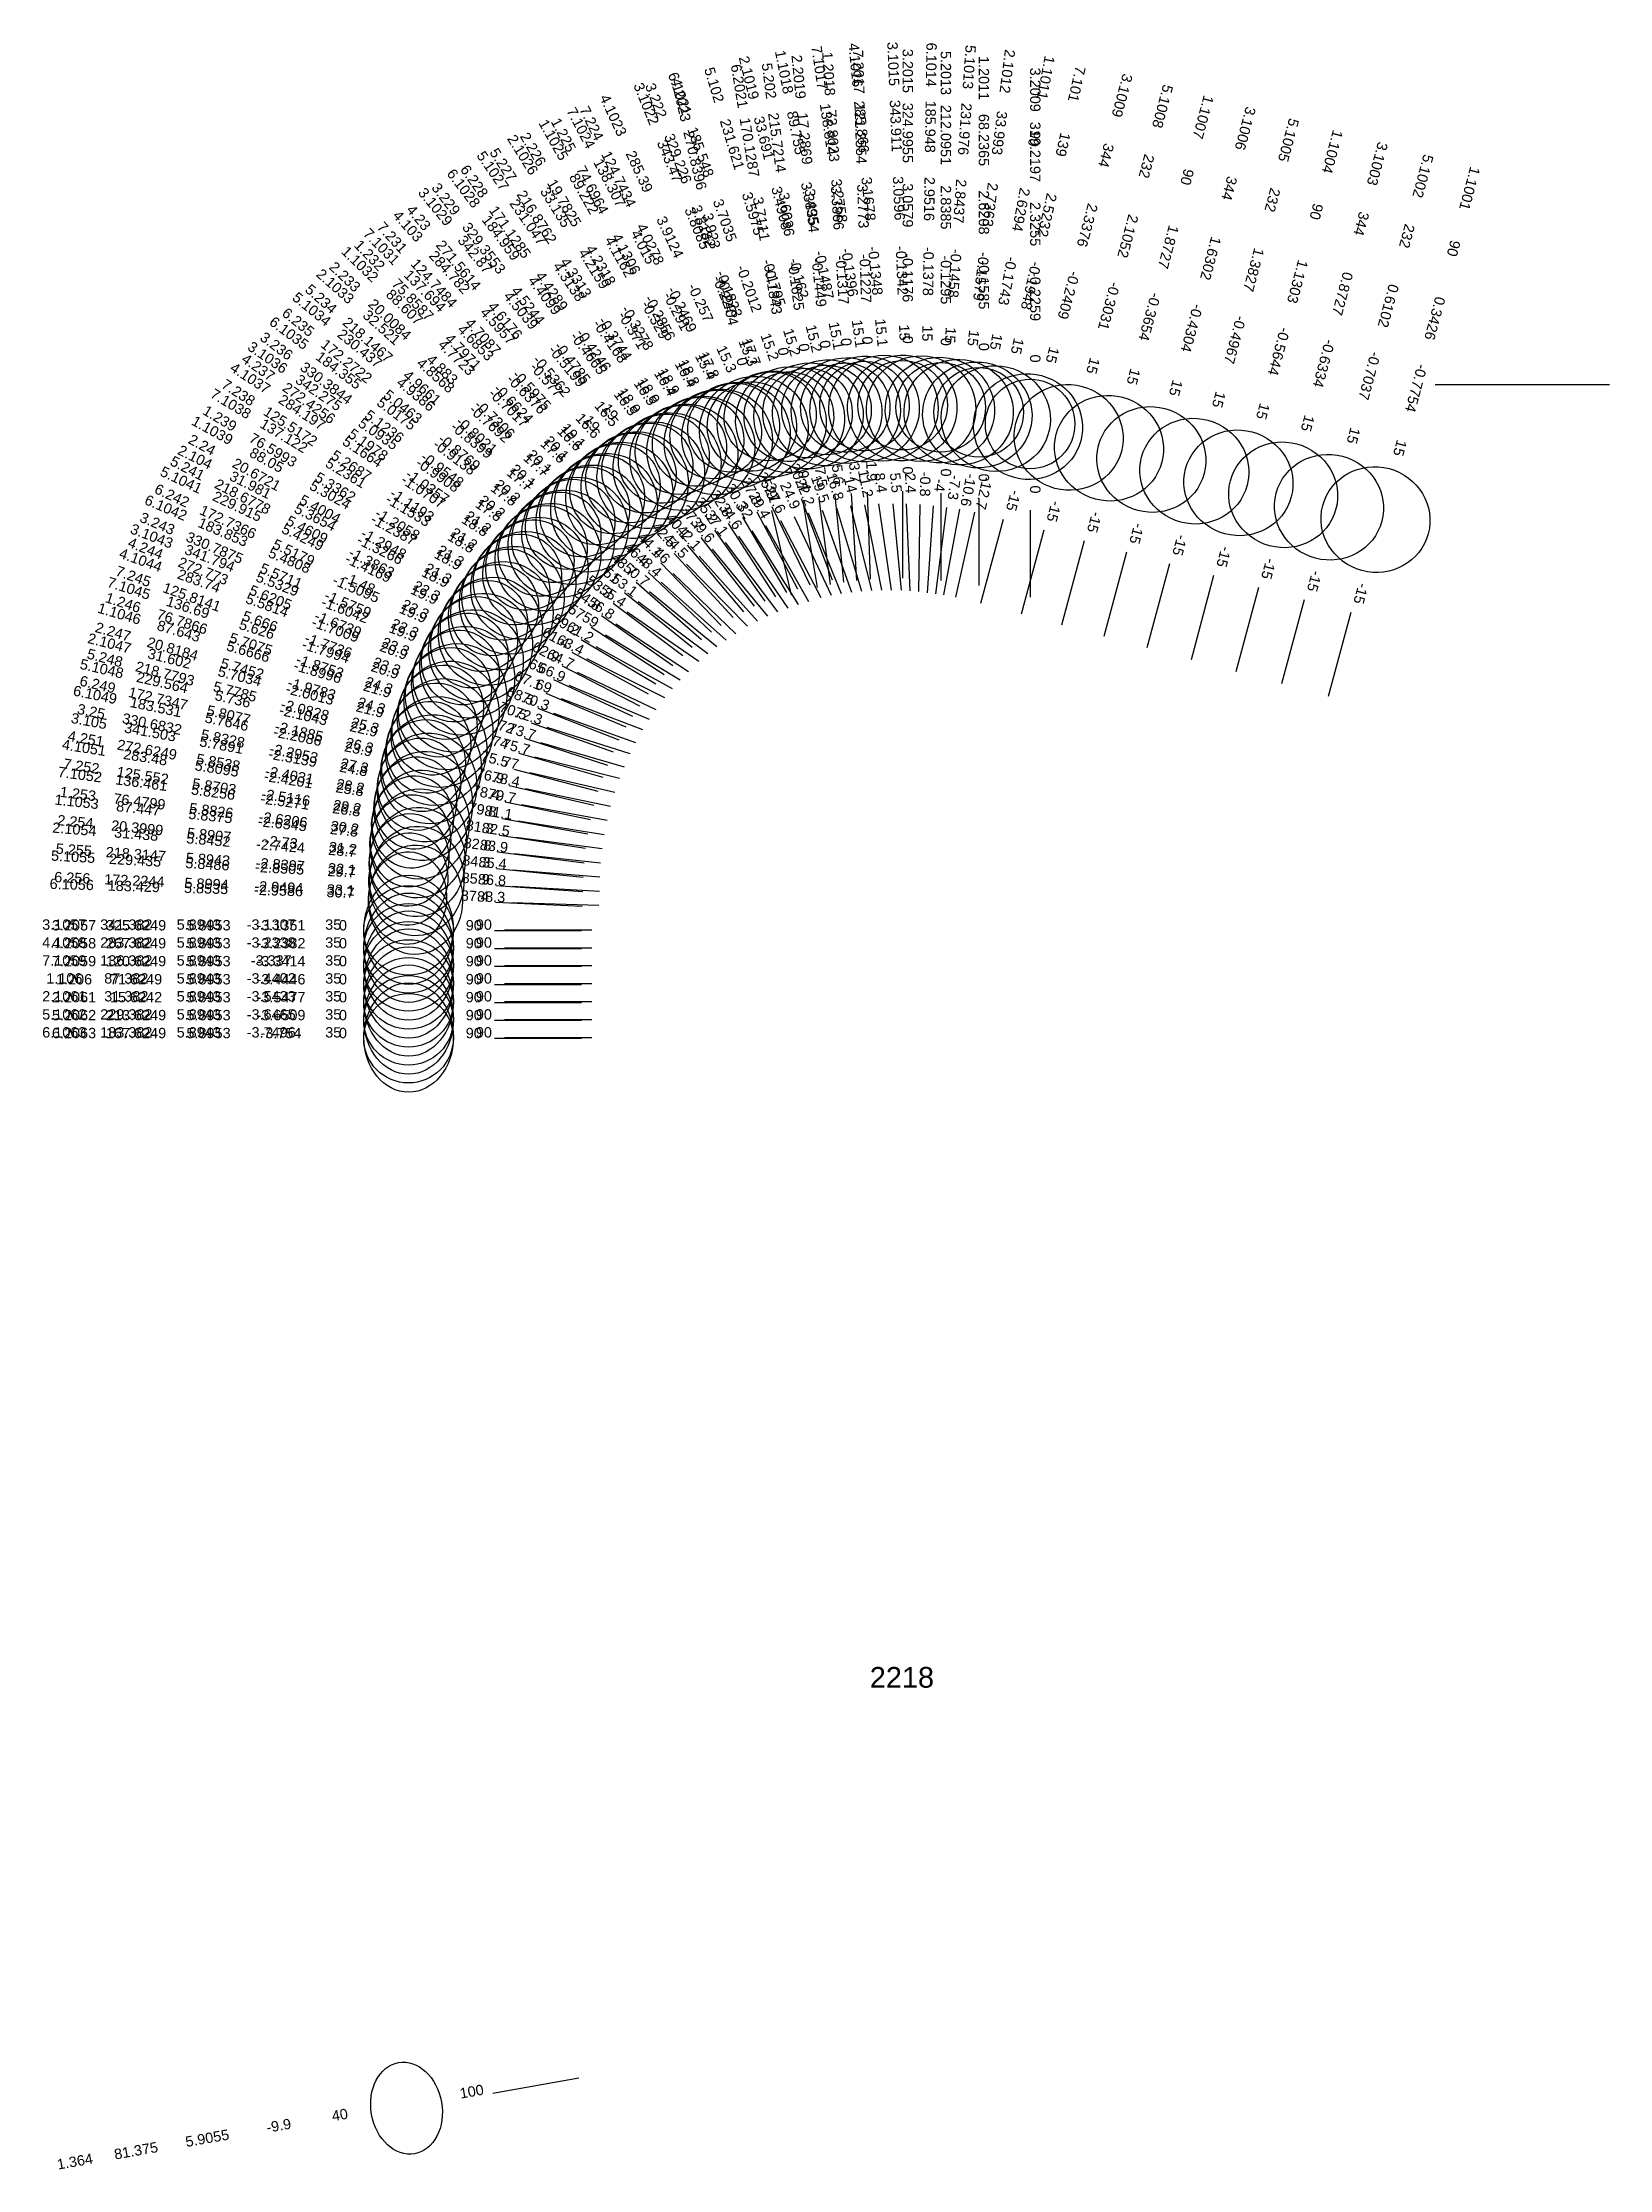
# Model space of a CAD drawing. Header units: inches. Extents: x 28 to 37, y 7.7 to 20.
import ezdxf
from ezdxf.enums import TextEntityAlignment as Align

# ---------------------------------------------------------------- set-up
doc = ezdxf.new("R2010")
doc.units = ezdxf.units.IN
doc.header["$MEASUREMENT"] = 0
for name, color, linetype, true_color in [('Blade_1', 30, 'Continuous', 0xff7f00), ('Blade_2', 7, 'Continuous', 0xcccc00), ('Blade_3', 7, 'Continuous', 0x00cc00), ('Blade_4', 7, 'Continuous', 0x00cccc), ('Blade_5', 7, 'Continuous', 0x0066cc), ('Blade_6', 190, 'Continuous', 0x7f00ff), ('Blade_7', 7, 'Continuous', 0xcc00cc)]:
    doc.layers.add(name, color=color, linetype=linetype, true_color=true_color)
doc.styles.get("Standard").update_dxf_attribs({"font": 'arial.ttf'})

msp = doc.modelspace()

# ---------------------------------------------------------------- linework, layer by layer
msp.add_line((36, 18), (37, 18))
at = {"layer": 'Blade_1'}
for p, q in [((32.646, 17.375), (32.678, 16.876)), ((32.105, 17.269), (32.338, 16.827)), ((32.724, 17.31), (32.821, 16.82)), ((33.269, 17.284), (33.177, 16.792)), ((33.379, 17.347), (33.379, 16.847)), ((32.155, 17.191), (32.401, 16.755)), ((33.985, 17.102), (33.855, 16.619)), ((31.553, 16.976), (31.901, 16.617)), ((31.624, 16.915), (31.984, 16.568)), ((34.727, 16.903), (34.598, 16.42)), ((35.515, 16.692), (35.385, 16.209)), ((31.096, 16.537), (31.526, 16.281)), ((31.181, 16.496), (31.619, 16.255)), ((30.771, 15.969), (31.247, 15.815)), ((30.863, 15.945), (31.343, 15.805)), ((30.617, 15.317), (31.113, 15.254)), ((30.711, 15.307), (31.208, 15.254)), ((30.599, 14.555), (31.099, 14.555)), ((30.657, 14.56), (31.157, 14.56)), ((30.59, 8.187), (31.083, 8.274))]:
    msp.add_line(p, q, dxfattribs=at)
for centre, major_axis, ratio in [((32.616, 17.851), (0.308, 0.061), 0.965373), ((32.613, 17.868), (0.256, 0.017), 1), ((33.371, 17.826), (0.309, -0.058), 0.965926), ((33.379, 17.841), (0.257, 0), 1), ((31.884, 17.671), (0.273, 0.154), 0.959451), ((31.869, 17.714), (0.235, 0.124), 0.946538), ((34.127, 17.635), (0.303, -0.081), 0.965926), ((34.87, 17.436), (0.303, -0.081), 0.965926), ((31.228, 17.298), (0.218, 0.226), 0.952956), ((31.203, 17.338), (0.191, 0.185), 0.939341), ((35.657, 17.225), (0.303, -0.081), 0.965926), ((30.698, 16.761), (0.151, 0.275), 0.946236), ((30.664, 16.794), (0.136, 0.229), 0.931925), ((30.333, 16.1), (0.088, 0.301), 0.927728), ((30.292, 16.125), (0.082, 0.253), 0.911311), ((30.162, 15.365), (0.033, 0.312), 0.884889), ((30.117, 15.379), (0.033, 0.264), 0.86438), ((30.106, 14.56), (0, 0.314), 0.819152), ((30.105, 14.555), (0, 0.257), 1), ((30.094, 8.1), (-0.046, 0.262), 0.766045)]:
    msp.add_ellipse(centre, major_axis=major_axis, ratio=ratio, dxfattribs=at)
at = {"layer": 'Blade_2'}
for p, q in [((32.553, 17.363), (32.602, 16.865)), ((32.022, 17.238), (32.275, 16.806)), ((32.643, 17.303), (32.764, 16.818)), ((33.194, 17.295), (33.13, 16.799)), ((32.076, 17.161), (32.342, 16.737)), ((31.482, 16.922), (31.844, 16.578)), ((31.556, 16.865), (31.929, 16.533)), ((31.042, 16.464), (31.481, 16.225)), ((31.128, 16.427), (31.575, 16.203)), ((30.739, 15.883), (31.22, 15.746)), ((30.831, 15.863), (31.316, 15.739)), ((30.61, 15.22), (31.108, 15.171)), ((30.704, 15.213), (31.203, 15.173)), ((30.599, 14.452), (31.099, 14.452)), ((30.657, 14.457), (31.157, 14.457))]:
    msp.add_line(p, q, dxfattribs=at)
for centre, major_axis, ratio in [((32.509, 17.838), (0.305, 0.076), 0.965224), ((32.505, 17.855), (0.256, 0.025), 1), ((33.264, 17.842), (0.311, -0.04), 0.965911), ((31.784, 17.629), (0.266, 0.166), 0.959239), ((31.768, 17.672), (0.23, 0.134), 0.946328), ((31.143, 17.231), (0.208, 0.235), 0.952732), ((31.117, 17.269), (0.183, 0.193), 0.93912), ((30.635, 16.673), (0.14, 0.281), 0.946046), ((30.6, 16.705), (0.127, 0.234), 0.931737), ((30.297, 15.999), (0.077, 0.304), 0.927611), ((30.255, 16.022), (0.073, 0.256), 0.911196), ((30.155, 15.258), (0.025, 0.313), 0.876862), ((30.109, 15.27), (0.026, 0.265), 0.85569), ((30.106, 14.457), (0, 0.314), 0.819152), ((30.105, 14.452), (0, 0.257), 1)]:
    msp.add_ellipse(centre, major_axis=major_axis, ratio=ratio, dxfattribs=at)
at = {"layer": 'Blade_3'}
for p, q in [((32.942, 17.388), (32.942, 16.888)), ((32.36, 17.347), (32.537, 16.879)), ((32.4, 17.263), (32.59, 16.8)), ((32.963, 17.315), (32.984, 16.815)), ((33.52, 17.226), (33.39, 16.743)), ((33.674, 17.28), (33.674, 16.78)), ((31.783, 17.123), (32.089, 16.727)), ((31.848, 17.055), (32.166, 16.67)), ((34.227, 17.037), (34.098, 16.554)), ((31.28, 16.744), (31.681, 16.445)), ((34.985, 16.834), (34.855, 16.351)), ((31.36, 16.696), (31.772, 16.412)), ((30.893, 16.228), (31.353, 16.034)), ((30.982, 16.198), (31.449, 16.02)), ((30.66, 15.603), (31.15, 15.502)), ((30.754, 15.588), (31.245, 15.498)), ((30.599, 14.865), (31.099, 14.865)), ((30.657, 14.869), (31.157, 14.869))]:
    msp.add_line(p, q, dxfattribs=at)
for centre, major_axis, ratio in [((32.191, 17.773), (0.291, 0.119), 0.964708), ((32.182, 17.818), (0.249, 0.094), 0.952514), ((32.94, 17.866), (0.314, 0.013), 0.965727), ((32.942, 17.882), (0.257, 0), 1), ((33.662, 17.759), (0.303, -0.081), 0.965926), ((33.674, 17.774), (0.257, 0), 1), ((34.37, 17.57), (0.303, -0.081), 0.965926), ((31.496, 17.48), (0.242, 0.2), 0.958576), ((31.476, 17.521), (0.211, 0.163), 0.945674), ((35.127, 17.367), (0.303, -0.081), 0.965926), ((30.906, 17.009), (0.178, 0.258), 0.952075), ((30.876, 17.045), (0.159, 0.213), 0.938472), ((30.467, 16.396), (0.112, 0.293), 0.94002), ((30.429, 16.424), (0.104, 0.245), 0.925007), ((30.211, 15.686), (0.056, 0.309), 0.907431), ((30.167, 15.705), (0.054, 0.261), 0.888944), ((30.106, 14.869), (0, 0.314), 0.819152), ((30.105, 14.865), (0, 0.257), 1)]:
    msp.add_ellipse(centre, major_axis=major_axis, ratio=ratio, dxfattribs=at)
at = {"layer": 'Blade_4'}
for p, q in [((32.189, 17.278), (32.303, 16.791)), ((32.32, 17.243), (32.531, 16.79)), ((32.885, 17.316), (32.933, 16.819)), ((31.706, 17.078), (32.028, 16.696)), ((31.774, 17.014), (32.109, 16.642)), ((31.214, 16.674), (31.622, 16.386)), ((31.295, 16.627), (31.713, 16.353)), ((30.848, 16.142), (31.313, 15.959)), ((30.938, 16.113), (31.409, 15.945)), ((30.642, 15.508), (31.134, 15.42)), ((30.735, 15.495), (31.229, 15.417)), ((30.599, 14.762), (31.099, 14.762)), ((30.657, 14.766), (31.157, 14.766))]:
    msp.add_line(p, q, dxfattribs=at)
for centre, major_axis, ratio in [((32.088, 17.743), (0.285, 0.132), 0.964515), ((32.832, 17.865), (0.313, 0.03), 0.965625), ((32.077, 17.76), (0.25, 0.058), 1), ((31.404, 17.423), (0.233, 0.21), 0.95835), ((31.382, 17.464), (0.204, 0.171), 0.945451), ((30.834, 16.929), (0.172, 0.263), 0.94664), ((30.802, 16.964), (0.153, 0.217), 0.932322), ((30.419, 16.299), (0.106, 0.296), 0.934075), ((30.379, 16.326), (0.097, 0.248), 0.918357), ((30.19, 15.58), (0.049, 0.31), 0.900175), ((30.146, 15.597), (0.047, 0.262), 0.881009), ((30.106, 14.766), (0, 0.314), 0.819152), ((30.105, 14.762), (0, 0.257), 1)]:
    msp.add_ellipse(centre, major_axis=major_axis, ratio=ratio, dxfattribs=at)
at = {"layer": 'Blade_5'}
for p, q in [((33.161, 17.376), (33.161, 16.876)), ((32.461, 17.347), (32.526, 16.852)), ((32.562, 17.292), (32.706, 16.814)), ((33.117, 17.304), (33.082, 16.805)), ((31.941, 17.202), (32.212, 16.782)), ((31.999, 17.129), (32.283, 16.717)), ((33.752, 17.164), (33.623, 16.681)), ((31.412, 16.866), (31.788, 16.536)), ((34.475, 16.971), (34.345, 16.488)), ((31.488, 16.811), (31.876, 16.495)), ((35.247, 16.764), (35.118, 16.281)), ((30.987, 16.384), (31.432, 16.156)), ((31.074, 16.348), (31.526, 16.134)), ((30.709, 15.791), (31.193, 15.665)), ((30.801, 15.772), (31.289, 15.659)), ((30.608, 15.124), (31.107, 15.088)), ((30.702, 15.119), (31.201, 15.091)), ((30.599, 14.349), (31.099, 14.349)), ((30.657, 14.353), (31.157, 14.353))]:
    msp.add_line(p, q, dxfattribs=at)
for centre, major_axis, ratio in [((32.402, 17.82), (0.301, 0.091), 0.965063), ((32.396, 17.837), (0.255, 0.034), 1), ((33.156, 17.854), (0.313, -0.022), 0.965872), ((33.161, 17.87), (0.257, 0), 1), ((33.895, 17.697), (0.303, -0.081), 0.965926), ((31.686, 17.583), (0.259, 0.178), 0.959022), ((31.669, 17.626), (0.224, 0.144), 0.946114), ((34.617, 17.503), (0.303, -0.081), 0.965926), ((35.39, 17.296), (0.303, -0.081), 0.965926), ((31.061, 17.16), (0.199, 0.243), 0.95251), ((31.034, 17.198), (0.175, 0.2), 0.938901), ((30.575, 16.583), (0.134, 0.284), 0.940356), ((30.539, 16.614), (0.121, 0.237), 0.925338), ((30.264, 15.896), (0.071, 0.306), 0.92115), ((30.221, 15.917), (0.067, 0.257), 0.90404), ((30.151, 15.149), (0.017, 0.314), 0.868581), ((30.106, 15.16), (0.019, 0.265), 0.846753), ((30.106, 14.353), (0, 0.314), 0.819152), ((30.105, 14.349), (0, 0.257), 1)]:
    msp.add_ellipse(centre, major_axis=major_axis, ratio=ratio, dxfattribs=at)
at = {"layer": 'Blade_6'}
for p, q in [((32.369, 17.328), (32.451, 16.834)), ((32.481, 17.279), (32.648, 16.808)), ((33.04, 17.311), (33.033, 16.811)), ((31.862, 17.164), (32.15, 16.756)), ((31.923, 17.094), (32.224, 16.695)), ((31.345, 16.806), (31.734, 16.492)), ((31.423, 16.755), (31.823, 16.455)), ((30.938, 16.307), (31.391, 16.096)), ((31.026, 16.274), (31.486, 16.078)), ((30.683, 15.697), (31.17, 15.584)), ((30.776, 15.68), (31.265, 15.579)), ((30.604, 15.028), (31.103, 15.005)), ((30.698, 15.025), (31.198, 15.01)), ((30.599, 14.246), (31.099, 14.246)), ((30.657, 14.25), (31.157, 14.25))]:
    msp.add_line(p, q, dxfattribs=at)
for centre, major_axis, ratio in [((32.296, 17.799), (0.296, 0.105), 0.964891), ((32.289, 17.816), (0.254, 0.042), 1), ((33.048, 17.862), (0.314, -0.005), 0.96581), ((31.59, 17.533), (0.251, 0.189), 0.9588), ((31.571, 17.575), (0.217, 0.153), 0.945896), ((30.982, 17.086), (0.189, 0.251), 0.95229), ((30.954, 17.123), (0.167, 0.207), 0.938684), ((30.519, 16.49), (0.123, 0.289), 0.940183), ((30.482, 16.52), (0.112, 0.241), 0.925167), ((30.235, 15.791), (0.063, 0.308), 0.914423), ((30.192, 15.812), (0.06, 0.259), 0.896622), ((30.146, 15.041), (0.009, 0.314), 0.860031), ((30.101, 15.051), (0.012, 0.266), 0.837554), ((30.106, 14.25), (0, 0.314), 0.819152), ((30.105, 14.246), (0, 0.257), 1)]:
    msp.add_ellipse(centre, major_axis=major_axis, ratio=ratio, dxfattribs=at)
at = {"layer": 'Blade_7'}
for p, q in [((32.739, 17.383), (32.755, 16.883)), ((32.192, 17.3), (32.41, 16.85)), ((32.804, 17.315), (32.877, 16.82)), ((33.355, 17.267), (33.245, 16.78)), ((32.24, 17.22), (32.472, 16.777)), ((31.631, 17.031), (31.969, 16.662)), ((31.701, 16.969), (32.052, 16.613)), ((31.154, 16.607), (31.573, 16.335)), ((31.237, 16.563), (31.665, 16.305)), ((30.809, 16.058), (31.28, 15.891)), ((30.899, 16.033), (31.376, 15.881)), ((30.627, 15.412), (31.122, 15.337)), ((30.721, 15.401), (31.217, 15.336)), ((30.657, 14.663), (31.157, 14.663)), ((30.599, 14.659), (31.099, 14.659))]:
    msp.add_line(p, q, dxfattribs=at)
for centre, major_axis, ratio in [((32.724, 17.86), (0.311, 0.046), 0.965507), ((32.723, 17.877), (0.257, 0.008), 1), ((33.477, 17.805), (0.306, -0.069), 0.965926), ((31.985, 17.709), (0.278, 0.145), 0.964314), ((31.972, 17.753), (0.239, 0.116), 0.952126), ((31.315, 17.362), (0.224, 0.22), 0.958124), ((31.291, 17.402), (0.196, 0.18), 0.945228), ((30.764, 16.847), (0.162, 0.269), 0.946435), ((30.731, 16.881), (0.145, 0.223), 0.93212), ((30.374, 16.201), (0.095, 0.299), 0.933933), ((30.334, 16.226), (0.089, 0.251), 0.918217), ((30.174, 15.473), (0.041, 0.311), 0.892661), ((30.13, 15.488), (0.04, 0.263), 0.872821), ((30.106, 14.663), (0, 0.314), 0.819152), ((30.105, 14.659), (0, 0.257), 1)]:
    msp.add_ellipse(centre, major_axis=major_axis, ratio=ratio, dxfattribs=at)

# ---------------------------------------------------------------- texts
msp.add_text('2218', height=0.1187).set_placement((32.938, 10.575), align=Align.MIDDLE_CENTER)
at = {"layer": 'Blade_1'}
for s, rotation, p in [('1.1018', 281.2023, (32.233, 19.79)), ('1.2018', 273.75, (32.488, 19.784)), ('1.2011', 270, (33.379, 19.761)), ('1.1011', 259.375, (33.735, 19.768)), ('89.755', 281.2023, (32.302, 19.441)), ('72.8023', 273.75, (32.511, 19.428)), ('68.2365', 270, (33.379, 19.405)), ('1.1007', 255, (34.639, 19.544)), ('1.1025', 299.4499, (30.912, 19.392)), ('1.225', 297.8422, (30.969, 19.42)), ('90', 259.375, (33.669, 19.418)), ('1.1004', 255, (35.381, 19.345)), ('89.222', 299.4499, (31.087, 19.082)), ('74.6964', 297.8422, (31.135, 19.105)), ('90', 255, (34.547, 19.2)), ('1.1001', 255, (36.169, 19.134)), ('3.3835', 281.2023, (32.382, 19.033)), ('3.3866', 273.75, (32.538, 19.013)), ('2.6208', 270, (33.379, 18.989)), ('2.6294', 259.375, (33.593, 19.01)), ('90', 255, (35.289, 19.001)), ('1.232', 314.109, (29.861, 18.722)), ('4.1162', 299.4499, (31.292, 18.72)), ('4.1306', 297.8422, (31.329, 18.737)), ('1.8727', 255, (34.439, 18.798)), ('90', 255, (36.077, 18.79)), ('1.1032', 316.0119, (29.806, 18.671)), ('-0.1487', 281.2023, (32.463, 18.625)), ('-0.1317', 273.75, (32.566, 18.599)), ('-0.1585', 270, (33.379, 18.573)), ('-0.1743', 259.375, (33.516, 18.601)), ('1.1303', 255, (35.181, 18.599)), ('75.8587', 314.109, (30.109, 18.467)), ('88.607', 316.0119, (30.062, 18.424)), ('-0.329', 299.4499, (31.496, 18.358)), ('-0.2856', 297.8422, (31.523, 18.37)), ('-0.3654', 255, (34.332, 18.397)), ('0.3426', 255, (35.969, 18.388)), ('15.1', 281.2023, (32.532, 18.276)), ('4.7723', 316.0119, (30.361, 18.135)), ('4.7971', 314.109, (30.398, 18.168)), ('0', 273.75, (32.589, 18.243)), ('0', 270, (33.379, 18.217)), ('15', 259.375, (33.45, 18.251)), ('-0.5644', 255, (35.074, 18.198)), ('16.4', 299.4499, (31.671, 18.048)), ('18.8', 297.8422, (31.69, 18.055)), ('15', 255, (34.239, 18.053)), ('-0.7754', 255, (35.862, 17.987)), ('-0.7017', 316.0119, (30.66, 17.846)), ('-0.6624', 314.109, (30.687, 17.87)), ('1.239', 329.2274, (29.007, 17.781)), ('15', 255, (34.982, 17.854)), ('1.1039', 331.2405, (28.965, 17.712)), ('76.5993', 329.2274, (29.313, 17.599)), ('88.05', 331.2405, (29.277, 17.541)), ('17.6', 316.0119, (30.916, 17.599)), ('20.1', 314.109, (30.935, 17.614)), ('15', 255, (35.769, 17.643)), ('5.3362', 329.2274, (29.67, 17.386)), ('3.7', 273.75, (32.638, 17.493)), ('11.2', 281.2023, (32.701, 17.427)), ('-10.6', 259.375, (33.291, 17.4)), ('0', 270, (33.379, 17.466)), ('5.3024', 331.2405, (29.642, 17.341)), ('27.8', 297.8422, (32.049, 17.374)), ('29.4', 299.4499, (32.097, 17.294)), ('-1.2387', 331.2405, (30.006, 17.141)), ('-1.2058', 329.2274, (30.027, 17.173)), ('-15', 255, (34.015, 17.217)), ('44.1', 314.109, (31.471, 17.061)), ('18.9', 331.2405, (30.318, 16.97)), ('21.3', 329.2274, (30.333, 16.991)), ('46', 316.0119, (31.539, 16.998)), ('-15', 255, (34.758, 17.018)), ('1.1046', 343.6788, (28.437, 16.656)), ('1.246', 342.006, (28.458, 16.72)), ('-15', 255, (35.545, 16.807)), ('87.643', 343.6788, (28.778, 16.556)), ('76.7866', 342.006, (28.797, 16.61)), ('59.2', 329.2274, (30.994, 16.597)), ('61.2', 331.2405, (31.077, 16.553)), ('5.6666', 343.6788, (29.177, 16.439)), ('5.7075', 342.006, (29.192, 16.482)), ('-1.8996', 343.6788, (29.576, 16.322)), ('-1.8753', 342.006, (29.588, 16.354)), ('21.9', 343.6788, (29.918, 16.222)), ('24.3', 342.006, (29.927, 16.244)), ('72', 342.006, (30.658, 16.006)), ('73.7', 343.6788, (30.749, 15.979)), ('1.1053', 353.9251, (28.197, 15.575)), ('1.253', 352.8328, (28.204, 15.62)), ('76.4799', 352.8328, (28.557, 15.576)), ('87.447', 353.9251, (28.551, 15.537)), ('5.8375', 353.9251, (28.965, 15.493)), ('5.8826', 352.8328, (28.97, 15.524)), ('-2.6345', 353.9251, (29.378, 15.449)), ('-2.6206', 352.8328, (29.382, 15.472)), ('27.8', 353.9251, (29.732, 15.411)), ('30.2', 352.8328, (29.736, 15.427)), ('82.8', 352.8328, (30.499, 15.331)), ('83.9', 353.9251, (30.593, 15.32)), ('1.106', 360, (28.129, 14.56)), ('1.206', 360, (28.185, 14.555)), ('87.382', 360, (28.485, 14.56)), ('71.6249', 360, (28.541, 14.555)), ('5.8943', 360, (28.901, 14.56)), ('5.8953', 360, (28.957, 14.555)), ('-3.4402', 360, (29.317, 14.56)), ('-3.4446', 360, (29.373, 14.555)), ('35', 360, (29.673, 14.56)), ('0', 360, (29.729, 14.555)), ('90', 360, (30.48, 14.555)), ('90', 360, (30.538, 14.56)), ('100', 10, (30.473, 8.167)), ('40', 10, (29.716, 8.033)), ('5.9055', 10, (28.955, 7.899)), ('-9.9', 10, (29.365, 7.971)), ('1.364', 10, (28.195, 7.765)), ('81.375', 10, (28.546, 7.827))]:
    msp.add_text(s, height=0.0594, rotation=rotation, dxfattribs=at).set_placement(p, align=Align.CENTER)
at = {"layer": 'Blade_2'}
for s, rotation, p in [('2.1012', 262.713, (33.514, 19.803)), ('2.1019', 284.0121, (32.031, 19.756)), ('2.2019', 275.63, (32.316, 19.765)), ('17.2869', 275.63, (32.351, 19.411)), ('33.993', 262.713, (33.469, 19.449)), ('2.1026', 302.0155, (30.736, 19.305)), ('2.226', 300.3239, (30.795, 19.337)), ('33.691', 284.0121, (32.117, 19.41)), ('33.135', 302.0155, (30.925, 19.003)), ('19.7825', 300.3239, (30.974, 19.029)), ('3.4908', 284.0121, (32.218, 19.007)), ('3.4954', 275.63, (32.392, 18.997)), ('2.7363', 262.713, (33.416, 19.037)), ('2.233', 316.4365, (29.72, 18.598)), ('4.2159', 302.0155, (31.145, 18.65)), ('4.2318', 300.3239, (31.184, 18.671)), ('-0.162', 284.0121, (32.318, 18.604)), ('-0.1449', 275.63, (32.433, 18.584)), ('-0.1579', 262.713, (33.364, 18.625)), ('2.1033', 318.3936, (29.665, 18.543)), ('20.0084', 316.4365, (29.978, 18.353)), ('32.521', 318.3936, (29.932, 18.307)), ('-0.371', 302.0155, (31.366, 18.298)), ('-0.3278', 300.3239, (31.394, 18.312)), ('15.2', 284.0121, (32.404, 18.258)), ('0', 275.63, (32.468, 18.229)), ('15', 262.713, (33.319, 18.271)), ('4.8568', 318.3936, (30.242, 18.031)), ('4.883', 316.4365, (30.279, 18.066)), ('16.4', 302.0155, (31.555, 17.996)), ('18.9', 300.3239, (31.574, 18.004)), ('-0.7692', 318.3936, (30.553, 17.755)), ('-0.7306', 316.4365, (30.58, 17.78)), ('2.104', 333.4436, (28.867, 17.557)), ('2.24', 331.3979, (28.906, 17.628)), ('17.7', 318.3936, (30.82, 17.518)), ('20.1', 316.4365, (30.838, 17.535)), ('31.981', 333.4436, (29.185, 17.398)), ('20.6721', 331.3979, (29.219, 17.458)), ('5.6', 275.63, (32.541, 17.481)), ('-7.3', 262.713, (33.209, 17.413)), ('5.4004', 331.3979, (29.584, 17.259)), ('30.3', 300.3239, (31.962, 17.34)), ('14', 284.0121, (32.614, 17.418)), ('5.3654', 333.4436, (29.557, 17.212)), ('32', 302.0155, (32.014, 17.262)), ('-1.3266', 333.4436, (29.929, 17.026)), ('-1.2948', 331.3979, (29.949, 17.06)), ('46.4', 316.4365, (31.396, 17.004)), ('48.4', 318.3936, (31.467, 16.943)), ('18.9', 333.4436, (30.247, 16.867)), ('21.3', 331.3979, (30.262, 16.889)), ('2.247', 344.0364, (28.401, 16.552)), ('2.1047', 345.7233, (28.381, 16.486)), ('20.8184', 344.0364, (28.743, 16.454)), ('61.4', 331.3979, (30.937, 16.521)), ('63.4', 333.4436, (31.022, 16.48)), ('31.602', 345.7233, (28.726, 16.398)), ('5.7034', 345.7233, (29.129, 16.296)), ('5.7452', 344.0364, (29.143, 16.34)), ('-2.0013', 345.7233, (29.532, 16.193)), ('-1.9783', 344.0364, (29.542, 16.225)), ('21.9', 345.7233, (29.877, 16.105)), ('24.3', 344.0364, (29.885, 16.128)), ('74', 344.0364, (30.625, 15.916)), ('75.7', 345.7233, (30.716, 15.892)), ('2.254', 354.3407, (28.19, 15.46)), ('2.1054', 355.3613, (28.185, 15.417)), ('20.3999', 354.3407, (28.545, 15.425)), ('31.438', 355.3613, (28.54, 15.389)), ('5.8452', 355.3613, (28.954, 15.355)), ('5.8907', 354.3407, (28.958, 15.384)), ('-2.73', 354.3407, (29.372, 15.343)), ('-2.7424', 355.3613, (29.368, 15.321)), ('28.7', 355.3613, (29.723, 15.293)), ('31.2', 354.3407, (29.726, 15.308)), ('84.3', 354.3407, (30.492, 15.232)), ('85.4', 355.3613, (30.586, 15.223)), ('2.1061', 360, (28.129, 14.457)), ('2.2061', 360, (28.185, 14.452)), ('31.382', 360, (28.485, 14.457)), ('15.6242', 360, (28.541, 14.452)), ('5.8943', 360, (28.901, 14.457)), ('5.8953', 360, (28.957, 14.452)), ('-3.5433', 360, (29.317, 14.457)), ('-3.5477', 360, (29.373, 14.452)), ('35', 360, (29.673, 14.457)), ('0', 360, (29.729, 14.452)), ('90', 360, (30.48, 14.452)), ('90', 360, (30.538, 14.457))]:
    msp.add_text(s, height=0.0594, rotation=rotation, dxfattribs=at).set_placement(p, align=Align.CENTER)
at = {"layer": 'Blade_3'}
for s, rotation, p in [('3.1015', 272.3561, (32.859, 19.841)), ('3.2015', 270, (32.942, 19.802)), ('3.2009', 270, (33.674, 19.694)), ('3.1022', 292.2422, (31.443, 19.602)), ('3.222', 290.7411, (31.499, 19.621)), ('3.1009', 255, (34.174, 19.668)), ('343.911', 272.3561, (32.874, 19.485)), ('324.9955', 270, (32.942, 19.446)), ('3.1006', 255, (34.881, 19.479)), ('329.226', 290.7411, (31.625, 19.288)), ('319.2197', 270, (33.674, 19.337)), ('343.47', 292.2422, (31.578, 19.273)), ('344', 255, (34.082, 19.324)), ('3.1003', 255, (35.639, 19.276)), ('3.0596', 272.3561, (32.891, 19.069)), ('344', 255, (34.789, 19.135)), ('3.1029', 309.584, (30.237, 19.003)), ('3.229', 307.6632, (30.297, 19.048)), ('3.0579', 270, (32.942, 19.03)), ('3.8085', 292.2422, (31.736, 18.888)), ('3.8182', 290.7411, (31.772, 18.899)), ('2.3255', 270, (33.674, 18.922)), ('2.3376', 255, (33.974, 18.923)), ('344', 255, (35.547, 18.932)), ('342.87', 309.584, (30.464, 18.729)), ('329.3553', 307.6632, (30.515, 18.766)), ('1.6302', 255, (34.682, 18.733)), ('-0.1342', 272.3561, (32.908, 18.654)), ('-0.1176', 270, (32.942, 18.614)), ('-0.227', 292.2422, (31.893, 18.503)), ('-0.1823', 290.7411, (31.919, 18.511)), ('-0.2259', 270, (33.674, 18.506)), ('-0.2409', 255, (33.867, 18.521)), ('0.8727', 255, (35.439, 18.53)), ('4.5039', 309.584, (30.728, 18.408)), ('4.5244', 307.6632, (30.769, 18.437)), ('-0.4304', 255, (34.574, 18.332)), ('15', 272.3561, (32.923, 18.298)), ('3.1036', 325.3886, (29.28, 18.132)), ('3.236', 323.2859, (29.33, 18.198)), ('-0.5199', 309.584, (30.993, 18.088)), ('-0.4785', 307.6632, (31.023, 18.108)), ('15.3', 292.2422, (32.028, 18.174)), ('17.7', 290.7411, (32.046, 18.178)), ('0', 270, (32.942, 18.258)), ('15', 255, (33.774, 18.177)), ('-0.6334', 255, (35.332, 18.129)), ('330.3844', 323.2859, (29.616, 17.985)), ('0', 270, (33.674, 18.15)), ('342.275', 325.3886, (29.573, 17.93)), ('15', 255, (34.482, 17.988)), ('5.1236', 323.2859, (29.949, 17.737)), ('16.5', 309.584, (31.22, 17.814)), ('19', 307.6632, (31.24, 17.826)), ('5.0935', 325.3886, (29.915, 17.693)), ('15', 255, (35.239, 17.785)), ('-0.9548', 323.2859, (30.282, 17.488)), ('-0.9908', 325.3886, (30.257, 17.457)), ('20.7', 290.7411, (32.318, 17.458)), ('0', 270, (32.942, 17.507)), ('2.4', 272.3561, (32.958, 17.433)), ('20.2', 323.2859, (30.568, 17.275)), ('22.2', 292.2422, (32.355, 17.372)), ('-15', 255, (33.55, 17.341)), ('0', 270, (33.674, 17.398)), ('3.243', 337.0947, (28.652, 17.175)), ('17.8', 325.3886, (30.55, 17.255)), ('37.7', 307.6632, (31.711, 17.217)), ('39.6', 309.584, (31.772, 17.147)), ('3.1043', 339.0323, (28.621, 17.103)), ('330.7875', 337.0947, (28.981, 17.036)), ('-15', 255, (34.258, 17.152)), ('341.794', 339.0323, (28.954, 16.976)), ('-15', 255, (35.015, 16.949)), ('5.5329', 339.0323, (29.342, 16.827)), ('5.5711', 337.0947, (29.363, 16.874)), ('53.3', 323.2859, (31.185, 16.815)), ('-1.6042', 339.0323, (29.73, 16.678)), ('-1.5759', 337.0947, (29.746, 16.713)), ('55.4', 325.3886, (31.263, 16.763)), ('19.9', 339.0323, (30.063, 16.551)), ('22.3', 337.0947, (30.074, 16.574)), ('67.1', 337.0947, (30.783, 16.274)), ('69', 339.0323, (30.871, 16.241)), ('3.25', 348.3574, (28.278, 16.094)), ('3.105', 349.7054, (28.266, 16.039)), ('330.6832', 348.3574, (28.627, 16.022)), ('341.503', 349.7054, (28.617, 15.976)), ('5.8328', 348.3574, (29.034, 15.938)), ('5.7891', 349.7054, (29.026, 15.901)), ('-2.3139', 349.7054, (29.435, 15.827)), ('-2.2953', 348.3574, (29.441, 15.854)), ('24.8', 349.7054, (29.785, 15.763)), ('27.3', 348.3574, (29.79, 15.782)), ('78.4', 348.3574, (30.544, 15.627)), ('79.7', 349.7054, (30.637, 15.609)), ('3.1057', 360, (28.129, 14.869)), ('3.2057', 360, (28.185, 14.865)), ('341.382', 360, (28.485, 14.869)), ('325.6249', 360, (28.541, 14.865)), ('5.8943', 360, (28.901, 14.869)), ('5.8953', 360, (28.957, 14.865)), ('-3.1307', 360, (29.317, 14.869)), ('-3.1351', 360, (29.373, 14.865)), ('35', 360, (29.673, 14.869)), ('0', 360, (29.729, 14.865)), ('90', 360, (30.48, 14.865)), ('90', 360, (30.538, 14.869))]:
    msp.add_text(s, height=0.0594, rotation=rotation, dxfattribs=at).set_placement(p, align=Align.CENTER)
at = {"layer": 'Blade_4'}
for s, rotation, p in [('4.1016', 275.5054, (32.643, 19.833)), ('4.2023', 283.13, (31.641, 19.629)), ('4.1023', 294.9375, (31.254, 19.535)), ('285.866', 275.5054, (32.677, 19.478)), ('270.8396', 283.13, (31.722, 19.282)), ('285.39', 294.9375, (31.404, 19.212)), ('3.1678', 275.5054, (32.717, 19.064)), ('4.103', 312.0537, (30.08, 18.891)), ('4.23', 310.0635, (30.141, 18.94)), ('3.9124', 294.9375, (31.58, 18.835)), ('3.923', 283.13, (31.816, 18.877)), ('271.5614', 310.0635, (30.37, 18.667)), ('284.782', 312.0537, (30.319, 18.626)), ('-0.1348', 275.5054, (32.756, 18.651)), ('-0.257', 294.9375, (31.755, 18.458)), ('-0.2404', 283.13, (31.911, 18.472)), ('4.6176', 310.0635, (30.638, 18.349)), ('4.5957', 312.0537, (30.597, 18.317)), ('15.1', 275.5054, (32.791, 18.296)), ('15.3', 294.9375, (31.905, 18.135)), ('4.1037', 326.7583, (29.181, 18.013)), ('4.237', 324.8178, (29.226, 18.075)), ('-0.577', 312.0537, (30.876, 18.009)), ('-0.5362', 310.0635, (30.905, 18.031)), ('0', 283.13, (31.992, 18.126)), ('272.4256', 324.8178, (29.517, 17.87)), ('284.197', 326.7583, (29.478, 17.817)), ('5.1978', 324.8178, (29.857, 17.631)), ('16.6', 312.0537, (31.114, 17.744)), ('19', 310.0635, (31.135, 17.758)), ('5.1664', 326.7583, (29.826, 17.59)), ('-1.0357', 324.8178, (30.197, 17.391)), ('13.1', 283.13, (32.162, 17.394)), ('5.5', 275.5054, (32.874, 17.434)), ('-1.0707', 326.7583, (30.174, 17.362)), ('24.9', 294.9375, (32.27, 17.351)), ('18.8', 326.7583, (30.472, 17.167)), ('21.2', 324.8178, (30.488, 17.186)), ('40.1', 310.0635, (31.63, 17.169)), ('4.244', 338.5142, (28.585, 17.032)), ('42.1', 312.0537, (31.694, 17.102)), ('4.1044', 340.3038, (28.558, 16.965)), ('272.773', 338.5142, (28.916, 16.902)), ('283.74', 340.3038, (28.893, 16.845)), ('5.5814', 340.3038, (29.284, 16.705)), ('5.6205', 338.5142, (29.303, 16.75)), ('54.8', 324.8178, (31.117, 16.743)), ('56.8', 326.7583, (31.196, 16.692)), ('-1.7009', 340.3038, (29.676, 16.565)), ('-1.6739', 338.5142, (29.69, 16.598)), ('20.9', 340.3038, (30.011, 16.445)), ('23.3', 338.5142, (30.021, 16.467)), ('68.5', 338.5142, (30.737, 16.185)), ('70.3', 340.3038, (30.826, 16.153)), ('4.251', 349.8398, (28.248, 15.937)), ('4.1051', 351.095, (28.238, 15.886)), ('272.6249', 349.8398, (28.599, 15.874)), ('283.48', 351.095, (28.59, 15.831)), ('5.8095', 351.095, (29, 15.766)), ('5.8538', 349.8398, (29.008, 15.801)), ('-2.4201', 351.095, (29.411, 15.702)), ('-2.4031', 349.8398, (29.417, 15.728)), ('25.8', 351.095, (29.763, 15.647)), ('28.2', 349.8398, (29.767, 15.665)), ('79.8', 349.8398, (30.525, 15.529)), ('81.1', 351.095, (30.618, 15.513)), ('4.1058', 360, (28.129, 14.766)), ('4.2058', 360, (28.185, 14.762)), ('283.382', 360, (28.485, 14.766)), ('267.6249', 360, (28.541, 14.762)), ('5.8943', 360, (28.901, 14.766)), ('5.8953', 360, (28.957, 14.762)), ('-3.2338', 360, (29.317, 14.766)), ('-3.2382', 360, (29.373, 14.762)), ('35', 360, (29.673, 14.766)), ('0', 360, (29.729, 14.762)), ('90', 360, (30.48, 14.762)), ('90', 360, (30.538, 14.766))]:
    msp.add_text(s, height=0.0594, rotation=rotation, dxfattribs=at).set_placement(p, align=Align.CENTER)
at = {"layer": 'Blade_5'}
for s, rotation, p in [('5.1013', 265.9613, (33.295, 19.826)), ('5.102', 286.7814, (31.832, 19.713)), ('5.202', 277.5, (32.146, 19.741)), ('5.2013', 270, (33.161, 19.79)), ('5.1008', 255, (34.406, 19.606)), ('215.7214', 277.5, (32.192, 19.387)), ('212.0951', 270, (33.161, 19.434)), ('231.976', 265.9613, (33.27, 19.47)), ('231.621', 286.7814, (31.935, 19.372)), ('5.1005', 255, (35.129, 19.412)), ('5.1027', 304.5633, (30.565, 19.211)), ('5.227', 302.792, (30.624, 19.247)), ('232', 255, (34.314, 19.262)), ('5.1002', 255, (35.901, 19.205)), ('231.047', 304.5633, (30.767, 18.917)), ('216.8762', 302.792, (30.817, 18.947)), ('3.5975', 286.7814, (32.055, 18.974)), ('3.6036', 277.5, (32.247, 18.975)), ('2.8385', 270, (33.161, 19.018)), ('2.8437', 265.9613, (33.241, 19.056)), ('232', 255, (35.037, 19.068)), ('2.1052', 255, (34.207, 18.86)), ('232', 255, (35.809, 18.861)), ('4.3313', 302.792, (31.042, 18.598)), ('-0.1795', 286.7814, (32.175, 18.576)), ('-0.1625', 277.5, (32.301, 18.563)), ('-0.1295', 270, (33.161, 18.602)), ('-0.1458', 265.9613, (33.212, 18.641)), ('1.3827', 255, (34.929, 18.667)), ('5.234', 318.7356, (29.584, 18.47)), ('4.3138', 304.5633, (31.003, 18.575)), ('-0.3031', 255, (34.099, 18.459)), ('0.6102', 255, (35.702, 18.46)), ('5.1034', 320.7439, (29.531, 18.411)), ('218.1467', 318.7356, (29.852, 18.235)), ('-0.4168', 304.5633, (31.239, 18.233)), ('-0.3744', 302.792, (31.267, 18.249)), ('15', 265.9613, (33.187, 18.286)), ('-0.4967', 255, (34.822, 18.265)), ('230.437', 320.7439, (29.807, 18.185)), ('15.2', 286.7814, (32.278, 18.235)), ('0', 277.5, (32.347, 18.21)), ('0', 270, (33.161, 18.246)), ('15', 255, (34.007, 18.115)), ('-0.7037', 255, (35.594, 18.058)), ('4.9386', 320.7439, (30.129, 17.922)), ('4.9661', 318.7356, (30.164, 17.961)), ('16.5', 304.5633, (31.441, 17.94)), ('18.9', 302.792, (31.46, 17.949)), ('15', 255, (34.729, 17.921)), ('-0.8399', 320.7439, (30.45, 17.659)), ('-0.8021', 318.7356, (30.477, 17.687)), ('15', 255, (35.502, 17.714)), ('5.1041', 334.7437, (28.788, 17.426)), ('5.241', 332.8562, (28.823, 17.494)), ('17.7', 320.7439, (30.726, 17.434)), ('20.1', 318.7356, (30.745, 17.452)), ('7.5', 277.5, (32.445, 17.465)), ('16.8', 286.7814, (32.527, 17.406)), ('0', 270, (33.161, 17.495)), ('229.915', 334.7437, (29.11, 17.274)), ('218.6778', 332.8562, (29.14, 17.331)), ('32.8', 302.792, (31.877, 17.302)), ('-4', 265.9613, (33.126, 17.423)), ('5.4609', 332.8562, (29.51, 17.141)), ('34.6', 304.5633, (31.932, 17.227)), ('-15', 255, (33.783, 17.279)), ('5.4249', 334.7437, (29.486, 17.097)), ('-15', 255, (34.505, 17.085)), ('-1.4169', 334.7437, (29.862, 16.92)), ('-1.3863', 332.8562, (29.88, 16.952)), ('48.7', 318.7356, (31.323, 16.944)), ('22.3', 332.8562, (30.197, 16.789)), ('50.7', 320.7439, (31.396, 16.886)), ('-15', 255, (35.278, 16.878)), ('19.9', 334.7437, (30.184, 16.768)), ('62.9', 332.8562, (30.881, 16.438)), ('5.1048', 347.016, (28.338, 16.34)), ('5.248', 345.4536, (28.355, 16.402)), ('218.7793', 345.4536, (28.7, 16.312)), ('64.7', 334.7437, (30.966, 16.398)), ('229.564', 347.016, (28.685, 16.26)), ('5.7785', 345.4536, (29.102, 16.208)), ('5.736', 347.016, (29.09, 16.166)), ('-2.1043', 347.016, (29.495, 16.073)), ('-2.0828', 345.4536, (29.504, 16.103)), ('22.9', 347.016, (29.842, 15.993)), ('25.3', 345.4536, (29.849, 16.014)), ('75.5', 345.4536, (30.594, 15.821)), ('77', 347.016, (30.686, 15.798)), ('5.1055', 356.8237, (28.178, 15.259)), ('5.255', 355.8694, (28.182, 15.299)), ('218.3147', 355.8694, (28.538, 15.274)), ('229.435', 356.8237, (28.534, 15.239)), ('5.8486', 356.8237, (28.949, 15.216)), ('5.8943', 355.8694, (28.952, 15.244)), ('-2.8397', 355.8694, (29.367, 15.214)), ('-2.8505', 356.8237, (29.364, 15.193)), ('29.7', 356.8237, (29.719, 15.173)), ('32.1', 355.8694, (29.722, 15.188)), ('85.9', 355.8694, (30.489, 15.133)), ('86.8', 356.8237, (30.583, 15.126)), ('5.1062', 360, (28.129, 14.353)), ('5.2062', 360, (28.185, 14.349)), ('229.382', 360, (28.485, 14.353)), ('213.6249', 360, (28.541, 14.349)), ('5.8943', 360, (28.901, 14.353)), ('5.8953', 360, (28.957, 14.349)), ('-3.6465', 360, (29.317, 14.353)), ('-3.6509', 360, (29.373, 14.349)), ('35', 360, (29.673, 14.353)), ('0', 360, (29.729, 14.349)), ('90', 360, (30.48, 14.349)), ('90', 360, (30.538, 14.353))]:
    msp.add_text(s, height=0.0594, rotation=rotation, dxfattribs=at).set_placement(p, align=Align.CENTER)
at = {"layer": 'Blade_6'}
for s, rotation, p in [('6.1014', 269.1772, (33.077, 19.838)), ('6.1021', 289.5302, (31.636, 19.662)), ('6.2021', 279.38, (31.976, 19.71)), ('185.948', 269.1772, (33.072, 19.482)), ('185.548', 289.5302, (31.755, 19.326)), ('170.1287', 279.38, (32.034, 19.358)), ('6.1028', 307.0806, (30.398, 19.11)), ('6.228', 305.2328, (30.459, 19.151)), ('2.9516', 269.1772, (33.066, 19.067)), ('3.7035', 289.5302, (31.894, 18.934)), ('3.7111', 279.38, (32.102, 18.948)), ('184.959', 307.0806, (30.613, 18.826)), ('171.1285', 305.2328, (30.664, 18.86)), ('-0.1378', 269.1772, (33.06, 18.651)), ('4.4099', 307.0806, (30.864, 18.495)), ('4.4289', 305.2328, (30.904, 18.52)), ('-0.2012', 289.5302, (32.033, 18.542)), ('-0.1843', 279.38, (32.17, 18.538)), ('6.1035', 323.0833, (29.402, 18.273)), ('6.235', 321.0263, (29.454, 18.336)), ('15', 269.1772, (33.055, 18.295)), ('172.2722', 321.0263, (29.731, 18.112)), ('-0.4665', 307.0806, (31.114, 18.163)), ('-0.4246', 305.2328, (31.144, 18.181)), ('15.2', 289.5302, (32.152, 18.207)), ('0', 279.38, (32.228, 18.186)), ('184.355', 323.0833, (29.687, 18.059)), ('5.0463', 321.0263, (30.054, 17.851)), ('16.5', 307.0806, (31.329, 17.879)), ('18.9', 305.2328, (31.349, 17.89)), ('5.0175', 323.0833, (30.019, 17.81)), ('-0.9138', 323.0833, (30.352, 17.56)), ('-0.8769', 321.0263, (30.378, 17.589)), ('9.4', 279.38, (32.35, 17.445)), ('19.5', 289.5302, (32.441, 17.391)), ('-0.8', 269.1772, (33.042, 17.429)), ('6.1042', 336.8946, (28.701, 17.266)), ('6.242', 334.9809, (28.735, 17.336)), ('17.8', 323.0833, (30.636, 17.346)), ('20.2', 321.0263, (30.655, 17.365)), ('35.2', 305.2328, (31.793, 17.261)), ('183.853', 336.8946, (29.029, 17.126)), ('172.7366', 334.9809, (29.057, 17.185)), ('37.1', 307.0806, (31.851, 17.188)), ('5.5179', 334.9809, (29.434, 17.009)), ('5.4808', 336.8946, (29.411, 16.963)), ('-1.5095', 336.8946, (29.793, 16.8)), ('-1.48', 334.9809, (29.811, 16.833)), ('51', 321.0263, (31.253, 16.881)), ('53.1', 323.0833, (31.328, 16.826)), ('19.9', 336.8946, (30.121, 16.66)), ('22.3', 334.9809, (30.133, 16.683)), ('65', 334.9809, (30.831, 16.357)), ('66.9', 336.8946, (30.917, 16.321)), ('6.1049', 348.3513, (28.3, 16.19)), ('6.249', 346.9013, (28.314, 16.249)), ('172.7347', 346.9013, (28.661, 16.168)), ('183.531', 348.3513, (28.649, 16.119)), ('5.8077', 346.9013, (29.066, 16.074)), ('5.7646', 348.3513, (29.056, 16.035)), ('-2.2086', 348.3513, (29.463, 15.951)), ('-2.1885', 346.9013, (29.471, 15.979)), ('23.9', 348.3513, (29.812, 15.879)), ('26.3', 346.9013, (29.818, 15.899)), ('76.9', 346.9013, (30.567, 15.724)), ('78.4', 348.3513, (30.659, 15.704)), ('6.1056', 358.3081, (28.171, 15.1)), ('6.256', 357.4139, (28.174, 15.138)), ('172.2244', 357.4139, (28.53, 15.122)), ('183.429', 358.3081, (28.527, 15.089)), ('5.8994', 357.4139, (28.945, 15.103)), ('5.8535', 358.3081, (28.942, 15.077)), ('-2.9586', 358.3081, (29.358, 15.065)), ('-2.9494', 357.4139, (29.36, 15.084)), ('30.7', 358.3081, (29.714, 15.054)), ('33.1', 357.4139, (29.716, 15.068)), ('87.4', 357.4139, (30.485, 15.033)), ('88.3', 358.3081, (30.579, 15.029)), ('6.1063', 360, (28.129, 14.25)), ('6.2063', 360, (28.185, 14.246)), ('183.382', 360, (28.485, 14.25)), ('167.6249', 360, (28.541, 14.246)), ('5.8943', 360, (28.901, 14.25)), ('5.8953', 360, (28.957, 14.246)), ('-3.7496', 360, (29.317, 14.25)), ('-3.754', 360, (29.373, 14.246)), ('35', 360, (29.673, 14.25)), ('0', 360, (29.729, 14.246)), ('90', 360, (30.48, 14.246)), ('90', 360, (30.538, 14.25))]:
    msp.add_text(s, height=0.0594, rotation=rotation, dxfattribs=at).set_placement(p, align=Align.CENTER)
at = {"layer": 'Blade_7'}
for s, rotation, p in [('7.1017', 278.372, (32.436, 19.816)), ('7.2017', 271.88, (32.66, 19.796)), ('7.101', 257.25, (33.913, 19.733)), ('7.1024', 297.5962, (31.069, 19.461)), ('7.224', 295.8868, (31.13, 19.488)), ('138.814', 278.372, (32.488, 19.463)), ('121.2554', 271.88, (32.671, 19.44)), ('139', 257.25, (33.834, 19.385)), ('124.7434', 295.8868, (31.286, 19.168)), ('138.307', 297.5962, (31.234, 19.145)), ('3.2758', 278.372, (32.549, 19.052)), ('3.2773', 271.88, (32.685, 19.024)), ('2.5232', 257.25, (33.743, 18.98)), ('7.231', 312.4508, (29.99, 18.825)), ('7.1031', 314.5067, (29.929, 18.772)), ('4.015', 297.5962, (31.427, 18.777)), ('4.0278', 295.8868, (31.467, 18.794)), ('124.7484', 312.4508, (30.23, 18.563)), ('-0.1396', 278.372, (32.609, 18.641)), ('-0.1227', 271.88, (32.699, 18.609)), ('-0.1948', 257.25, (33.651, 18.575)), ('137.694', 314.5067, (30.179, 18.518)), ('-0.291', 297.5962, (31.619, 18.408)), ('-0.2469', 295.8868, (31.649, 18.42)), ('4.6853', 314.5067, (30.47, 18.221)), ('4.7087', 312.4508, (30.511, 18.256)), ('15.1', 278.372, (32.661, 18.289)), ('0', 271.88, (32.71, 18.253)), ('15', 257.25, (33.572, 18.227)), ('15.4', 297.5962, (31.785, 18.093)), ('17.8', 295.8868, (31.804, 18.099)), ('7.1038', 329.0055, (29.07, 17.865)), ('7.238', 327.0274, (29.113, 17.93)), ('-0.6376', 314.5067, (30.762, 17.925)), ('-0.5975', 312.4508, (30.791, 17.949)), ('125.5172', 327.0274, (29.412, 17.736)), ('137.122', 329.0055, (29.375, 17.681)), ('16.6', 314.5067, (31.011, 17.671)), ('19.1', 312.4508, (31.032, 17.686)), ('5.2687', 327.0274, (29.761, 17.51)), ('5.2361', 329.0055, (29.731, 17.467)), ('25.9', 295.8868, (32.14, 17.407)), ('1.9', 271.88, (32.735, 17.502)), ('8.4', 278.372, (32.787, 17.432)), ('-1.1533', 329.0055, (30.088, 17.253)), ('-1.1193', 327.0274, (30.11, 17.284)), ('27.6', 297.5962, (32.185, 17.325)), ('-12.7', 257.25, (33.381, 17.383)), ('18.8', 329.0055, (30.393, 17.07)), ('21.2', 327.0274, (30.409, 17.09)), ('42.5', 312.4508, (31.551, 17.119)), ('44.5', 314.5067, (31.618, 17.054)), ('7.1045', 342.2955, (28.491, 16.802)), ('7.245', 340.4871, (28.516, 16.871)), ('125.8141', 340.4871, (28.852, 16.752)), ('136.69', 342.2955, (28.83, 16.693)), ('57', 327.0274, (31.054, 16.671)), ('5.626', 342.2955, (29.226, 16.567)), ('5.666', 340.4871, (29.244, 16.613)), ('59', 329.0055, (31.135, 16.624)), ('-1.7994', 342.2955, (29.622, 16.441)), ('-1.7736', 340.4871, (29.636, 16.474)), ('20.9', 342.2955, (29.962, 16.332)), ('23.3', 340.4871, (29.971, 16.355)), ('70.5', 340.4871, (30.697, 16.098)), ('72.3', 342.2955, (30.786, 16.069)), ('7.1052', 352.495, (28.215, 15.731)), ('7.252', 351.3247, (28.223, 15.779)), ('136.461', 352.495, (28.568, 15.685)), ('125.552', 351.3247, (28.575, 15.726)), ('5.8256', 352.495, (28.98, 15.63)), ('5.8703', 351.3247, (28.986, 15.663)), ('-2.5271', 352.495, (29.392, 15.576)), ('-2.5116', 351.3247, (29.397, 15.6)), ('26.8', 352.495, (29.745, 15.529)), ('29.2', 351.3247, (29.749, 15.546)), ('81.3', 351.3247, (30.51, 15.43)), ('82.5', 352.495, (30.603, 15.416)), ('7.1059', 360, (28.129, 14.663)), ('7.2059', 360, (28.185, 14.659)), ('136.382', 360, (28.485, 14.663)), ('120.6249', 360, (28.541, 14.659)), ('5.8943', 360, (28.901, 14.663)), ('5.8953', 360, (28.957, 14.659)), ('-3.337', 360, (29.317, 14.663)), ('-3.3414', 360, (29.373, 14.659)), ('35', 360, (29.673, 14.663)), ('0', 360, (29.729, 14.659)), ('90', 360, (30.48, 14.659)), ('90', 360, (30.538, 14.663))]:
    msp.add_text(s, height=0.0594, rotation=rotation, dxfattribs=at).set_placement(p, align=Align.CENTER)

doc.saveas('drawing.dxf')
